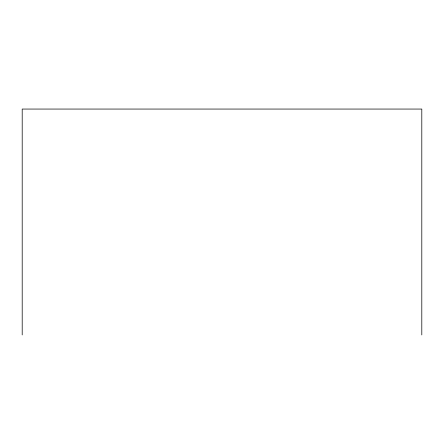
<?xml version="1.0" encoding="UTF-8"?>
<svg xmlns="http://www.w3.org/2000/svg" width="444" height="444" viewBox="0 0 444 444"><rect width="100%" height="100%" fill="white"/><g stroke="black" fill="none" stroke-linecap="round" stroke-linejoin="round"><path stroke-width="0.67" d="M421.8 334.943L421.8 109.058L22.2 109.058L22.2 334.943"/></g></svg>
